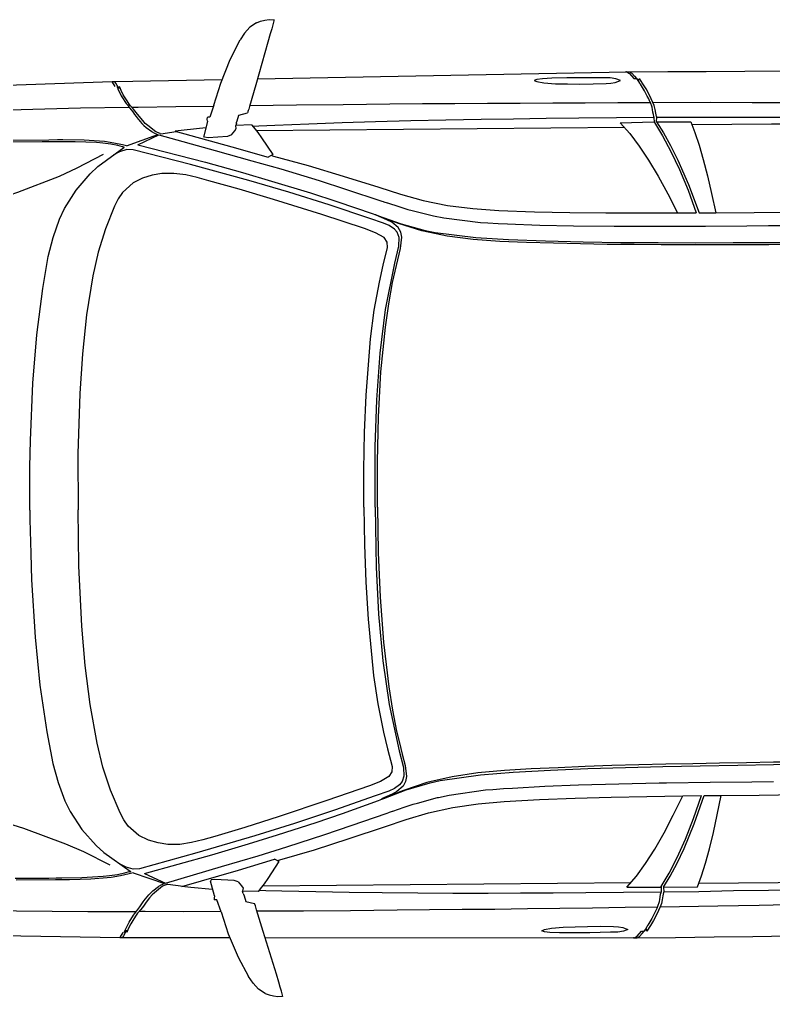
# Model space of a CAD drawing. Header units: inches. Extents: x 13 to 261, y -112 to -47.
# Drawn here: x 184.46 to 186.058, y -76.498 to -74.429 of the extents above; entities that cross this region are included whole.
import ezdxf

# ---------------------------------------------------------------- set-up
doc = ezdxf.new("R2010")
doc.units = ezdxf.units.IN
doc.header["$MEASUREMENT"] = 0

msp = doc.modelspace()

# ---------------------------------------------------------------- linework, layer by layer
at = {"linetype": 'Continuous'}
for p, q in [((184.9643, -74.5542), (185.7467, -74.5397)), ((185.7467, -74.5397), (185.7492, -74.5396)), ((185.7492, -74.5396), (185.7497, -74.5396)), ((184.4054, -74.5687), (184.6564, -74.5599)), ((184.6564, -74.5599), (184.6619, -74.5599)), ((184.6574, -74.5614), (184.6564, -74.5599)), ((184.663, -74.5703), (184.6574, -74.5614)), ((184.6599, -74.5599), (184.6604, -74.5599)), ((184.6619, -74.5599), (184.8894, -74.5558)), ((185.7619, -74.5535), (185.7679, -74.5535)), ((185.7714, -74.5584), (185.7734, -74.5534)), ((184.8718, -74.6105), (184.8636, -74.6356)), ((184.925, -74.6315), (184.943, -74.6263)), ((184.9449, -74.6218), (184.943, -74.6263)), ((184.8586, -74.6441), (184.8504, -74.6757)), ((184.8591, -74.6356), (184.8581, -74.6361)), ((184.8636, -74.6356), (184.8591, -74.6356)), ((184.9197, -74.6486), (184.9182, -74.6536)), ((185.8097, -74.6456), (185.8106, -74.6356)), ((185.8097, -74.6456), (185.8822, -74.6454)), ((184.7599, -74.671), (184.7923, -74.6662)), ((184.9517, -74.6518), (184.9182, -74.6536)), ((184.9613, -74.6637), (185.7418, -74.6567)), ((184.6871, -74.6961), (184.7534, -74.6725)), ((184.9094, -74.6731), (184.9009, -74.6762)), ((184.6796, -74.6982), (184.6821, -74.6992)), ((184.6811, -74.6997), (184.6821, -74.6992)), ((184.5825, -74.7431), (184.6383, -74.7141)), ((185.2307, -74.8143), (185.2322, -74.8148)), ((185.2129, -74.8414), (185.2144, -74.8419)), ((185.8544, -74.8382), (185.8939, -74.8383)), ((185.8999, -74.8383), (185.9354, -74.838)), ((185.8655, -76.0732), (185.905, -76.0723)), ((185.911, -76.0722), (185.9465, -76.0719)), ((185.224, -76.0814), (185.2255, -76.0809)), ((185.2423, -76.1082), (185.2437, -76.1077)), ((184.5955, -76.191), (184.6517, -76.219)), ((184.6934, -76.2341), (184.6958, -76.2331)), ((184.6948, -76.2326), (184.6958, -76.2331)), ((184.7009, -76.2361), (184.7676, -76.2585)), ((184.7741, -76.2599), (184.8066, -76.2641)), ((184.8733, -76.285), (184.8645, -76.2536)), ((184.9236, -76.2551), (184.915, -76.2522)), ((184.9756, -76.2636), (185.7561, -76.2566)), ((184.9343, -76.2795), (184.9327, -76.2745)), ((184.9662, -76.2757), (184.9327, -76.2745)), ((185.8242, -76.2665), (185.8967, -76.2654)), ((185.8242, -76.2665), (185.8253, -76.2765)), ((184.8739, -76.2935), (184.8729, -76.293)), ((184.8784, -76.2935), (184.8739, -76.2935)), ((184.8871, -76.3184), (184.8784, -76.2935)), ((184.9399, -76.2964), (184.958, -76.3013)), ((184.96, -76.3058), (184.958, -76.3013)), ((184.679, -76.3623), (184.6736, -76.3713)), ((185.778, -76.3594), (185.784, -76.3594)), ((185.7875, -76.3544), (185.7895, -76.3593)), ((184.4215, -76.3686), (184.6726, -76.3728)), ((184.6736, -76.3713), (184.6726, -76.3728)), ((184.6726, -76.3728), (184.6781, -76.3728)), ((184.6761, -76.3728), (184.6766, -76.3728)), ((184.6781, -76.3728), (184.9056, -76.3728)), ((184.9806, -76.3731), (185.7631, -76.3736)), ((185.7631, -76.3736), (185.7656, -76.3736)), ((185.7656, -76.3736), (185.7661, -76.3736))]:
    msp.add_line(p, q, dxfattribs=at)
for points in [[(184.9623, -74.4357), (184.9484, -74.4453), (184.937, -74.4579), (184.9276, -74.472)], [(184.9987, -74.4293), (184.9992, -74.4288), (184.9987, -74.4313), (184.9983, -74.4343), (184.9968, -74.4399), (184.9944, -74.4484), (184.9915, -74.4589), (184.9866, -74.4765), (184.9735, -74.5216), (184.9605, -74.5672), (184.9474, -74.6128), (184.9459, -74.6188), (184.9449, -74.6218)], [(184.9623, -74.4357), (184.9708, -74.4326), (184.9797, -74.4305), (184.9892, -74.4289), (184.9987, -74.4293)], [(184.8718, -74.6105), (184.8864, -74.5634), (184.9065, -74.5137), (184.9276, -74.472)], [(185.7467, -74.5397), (185.7528, -74.5431), (185.7619, -74.5535)], [(185.7492, -74.5396), (185.7522, -74.5396), (185.8337, -74.5389), (185.9152, -74.5386), (185.9972, -74.5379), (186.0767, -74.5377), (186.1562, -74.5375), (186.2352, -74.5378), (186.3147, -74.5376), (186.3943, -74.5379), (186.4738, -74.5386), (186.5533, -74.5394)], [(185.7492, -74.5396), (185.7507, -74.5396), (185.7517, -74.5396), (185.7527, -74.5396)], [(185.7527, -74.5396), (185.7573, -74.5426), (185.7633, -74.5485), (185.7714, -74.5584)], [(184.6705, -74.5738), (184.67, -74.5738), (184.6644, -74.5633), (184.6619, -74.5599)], [(185.7332, -74.5578), (185.7239, -74.5544), (185.7114, -74.5525), (185.6964, -74.5521), (185.6523, -74.552), (185.6198, -74.5523), (185.5879, -74.5531), (185.5679, -74.5543), (185.5564, -74.5559), (185.5507, -74.5582)], [(185.5507, -74.5582), (185.5564, -74.5604), (185.5709, -74.5632), (185.596, -74.565), (185.6215, -74.5653), (185.6475, -74.5655), (185.6755, -74.5653), (185.703, -74.564), (185.713, -74.5635), (185.7224, -74.5619), (185.7332, -74.5578)], [(185.8046, -74.6361), (185.8041, -74.6341), (185.8031, -74.6302), (185.802, -74.6252), (185.802, -74.6242), (185.8015, -74.6202), (185.8004, -74.6147), (185.7968, -74.6047), (185.7968, -74.6042), (185.7958, -74.6027), (185.7948, -74.6007), (185.7933, -74.5967), (185.7902, -74.5908), (185.7841, -74.5798), (185.7755, -74.5659), (185.775, -74.5649), (185.774, -74.5634), (185.7734, -74.5624), (185.7679, -74.5535)], [(185.8106, -74.6356), (185.8101, -74.6341), (185.8096, -74.6341), (185.808, -74.6271), (185.807, -74.6191), (185.8049, -74.6111), (185.8023, -74.6042), (185.7947, -74.5887), (185.7876, -74.5758), (185.781, -74.5653), (185.7734, -74.5534)], [(184.666, -74.5703), (184.6675, -74.5738), (184.6685, -74.5763), (184.6767, -74.5922), (184.6863, -74.6066), (184.6888, -74.6096)], [(184.67, -74.5733), (184.6705, -74.5748), (184.671, -74.5723)], [(184.6715, -74.5703), (184.671, -74.5723), (184.6705, -74.5738)], [(184.7584, -74.6705), (184.7488, -74.6666), (184.7317, -74.6532), (184.7267, -74.6488), (184.7211, -74.6428), (184.7135, -74.6334), (184.7075, -74.6255), (184.7019, -74.6185), (184.6948, -74.6106), (184.6918, -74.6066), (184.6867, -74.5991), (184.6801, -74.5882), (184.6756, -74.5792), (184.6725, -74.5723), (184.6715, -74.5703)], [(184.9483, -74.6108), (185.0468, -74.6094), (185.1458, -74.6085), (185.2448, -74.6076), (185.3138, -74.607), (185.3828, -74.6064), (185.4518, -74.6058), (185.5208, -74.6057), (185.5898, -74.6051), (185.6588, -74.6049), (185.7278, -74.6048), (185.7968, -74.6042)], [(185.8023, -74.6042), (185.9243, -74.6041), (186.0123, -74.6043), (186.1003, -74.6045), (186.1818, -74.6048), (186.2634, -74.6055), (186.3579, -74.6062), (186.4529, -74.6078), (186.5809, -74.6102), (186.6639, -74.6115), (186.7474, -74.6127), (186.8304, -74.614)], [(183.4082, -74.7086), (183.4221, -74.7035), (183.4371, -74.6988), (183.4655, -74.6921), (183.4655, -74.6921), (183.468, -74.6915), (183.476, -74.69), (183.4925, -74.6868), (183.5339, -74.6795), (183.5773, -74.6731), (183.6618, -74.6623), (183.7532, -74.653), (183.8221, -74.6474), (183.8916, -74.6423), (183.9775, -74.637), (184.064, -74.6327), (184.1505, -74.6289), (184.223, -74.6263), (184.2949, -74.6241), (184.3669, -74.622), (184.4384, -74.6199), (184.5139, -74.6182), (184.5894, -74.616), (184.6919, -74.6141)], [(184.6888, -74.6096), (184.6934, -74.6156), (184.7, -74.624), (184.704, -74.63), (184.707, -74.6345)], [(184.6984, -74.6145), (184.7004, -74.6145), (184.7114, -74.6144), (184.7914, -74.6127), (184.8714, -74.612)], [(184.707, -74.6345), (184.7116, -74.6399), (184.7126, -74.6409)], [(184.7126, -74.6409), (184.7156, -74.6449), (184.7192, -74.6488), (184.7237, -74.6533), (184.7283, -74.6573), (184.7403, -74.6662), (184.7413, -74.6667), (184.7464, -74.6696), (184.7534, -74.6725)], [(184.8586, -74.6441), (184.8576, -74.6396), (184.8581, -74.6361)], [(184.9197, -74.6486), (184.9202, -74.6471), (184.9211, -74.6435), (184.9245, -74.6315)], [(184.9542, -74.6547), (184.9672, -74.6541), (185.0012, -74.6528), (185.0732, -74.6497), (185.1437, -74.6471), (185.2142, -74.6449), (185.2891, -74.6428), (185.3636, -74.6411), (185.4381, -74.6399), (185.5071, -74.6388), (185.5761, -74.6377), (185.6451, -74.6371), (185.7251, -74.6364), (185.8046, -74.6356)], [(185.7327, -74.6473), (185.8042, -74.6456), (185.8052, -74.6471), (185.8046, -74.6356)], [(185.7327, -74.6473), (185.7529, -74.6701), (185.7731, -74.6969), (185.7929, -74.7267), (185.8132, -74.7606), (185.8336, -74.7979), (185.8544, -74.8382)], [(185.8052, -74.6471), (185.8225, -74.675), (185.8403, -74.7083), (185.8586, -74.7467), (185.8765, -74.79), (185.8939, -74.8383)], [(185.8097, -74.6456), (185.8244, -74.6685), (185.8396, -74.6958), (185.8549, -74.7267), (185.8774, -74.7785), (185.8999, -74.8383)], [(185.8106, -74.6356), (185.8846, -74.6354), (185.9581, -74.6358), (186.0321, -74.6356), (186.1061, -74.6359), (186.1801, -74.6368), (186.2541, -74.6371), (186.3281, -74.638), (186.4022, -74.6393), (186.4762, -74.6406), (186.5502, -74.642), (186.6242, -74.6438), (186.6982, -74.6456), (186.7718, -74.648), (186.8458, -74.6503)], [(185.8822, -74.6454), (185.8909, -74.6684), (185.9001, -74.6948), (185.9089, -74.7252), (185.9177, -74.7596), (185.9266, -74.7971), (185.9354, -74.838)], [(184.8548, -74.6581), (184.8088, -74.663), (184.7898, -74.6652)], [(184.7898, -74.6652), (184.9101, -74.6981), (184.9873, -74.72)], [(184.9094, -74.6731), (184.9163, -74.6646), (184.9193, -74.6596), (184.9182, -74.6541), (184.9182, -74.6536)], [(184.9517, -74.6518), (184.9593, -74.6612), (184.9649, -74.6682), (184.973, -74.6791), (184.9968, -74.7144), (184.9873, -74.72)], [(186.4738, -74.6517), (186.3898, -74.6509), (186.3053, -74.6507), (186.2213, -74.6504), (186.1372, -74.6502), (186.0532, -74.6504), (185.9692, -74.6512), (185.8853, -74.6519)], [(184.6796, -74.6982), (184.6781, -74.6982), (184.6686, -74.6958), (184.6536, -74.6929), (184.637, -74.6906), (184.6235, -74.6892), (184.578, -74.6876), (184.536, -74.6875), (184.524, -74.6876), (184.508, -74.6877), (184.437, -74.6889)], [(184.6871, -74.6961), (184.6786, -74.6942), (184.66, -74.6904), (184.64, -74.6871), (184.597, -74.6844), (184.552, -74.6838), (184.5405, -74.6839), (184.5225, -74.6841), (184.439, -74.6849)], [(184.7111, -74.6944), (184.7554, -74.673), (184.8747, -74.706), (184.9524, -74.7278), (185.0136, -74.7452), (185.0948, -74.77), (185.1509, -74.788), (185.2277, -74.8133), (185.2307, -74.8143)], [(184.7584, -74.6705), (184.7594, -74.671), (184.7599, -74.671)], [(184.9009, -74.6762), (184.86, -74.6791), (184.8519, -74.6782), (184.8504, -74.6757)], [(184.482, -75.468), (184.4818, -75.448), (184.4822, -75.376), (184.4832, -75.3205), (184.4886, -75.1989), (184.4967, -75.0969), (184.5093, -74.9982), (184.5212, -74.9306), (184.5313, -74.8905), (184.545, -74.8514), (184.5558, -74.8288), (184.5804, -74.7901), (184.6101, -74.7553), (184.626, -74.7402), (184.6811, -74.6997)], [(184.7007, -74.7045), (184.6872, -74.7041), (184.6722, -74.7088), (184.6588, -74.7161)], [(185.2135, -75.4615), (185.2138, -75.334), (185.2169, -75.2344), (185.224, -75.1354), (185.2357, -75.0432), (185.2553, -74.9446), (185.264, -74.909), (185.2644, -74.8905), (185.2603, -74.8795), (185.2547, -74.8726), (185.2436, -74.8652), (185.2316, -74.8598), (185.2025, -74.85), (185.1162, -74.8213), (185.0305, -74.7946), (184.9463, -74.7698), (184.8225, -74.7359), (184.7007, -74.7045)], [(184.7111, -74.6944), (184.8544, -74.7311), (184.9326, -74.7529), (184.9943, -74.7709), (185.0765, -74.7962), (185.1327, -74.8142), (185.2094, -74.84), (185.2129, -74.8414)], [(184.9928, -74.7164), (184.9983, -74.7179), (185.072, -74.7382), (185.1462, -74.7605), (185.2214, -74.7839), (185.2675, -74.7985), (185.3152, -74.812), (185.3668, -74.8226), (185.4203, -74.8291), (185.4759, -74.8331), (185.5509, -74.8359), (185.6264, -74.8377), (185.7024, -74.8381), (185.7784, -74.8384), (185.8544, -74.8382)], [(183.2514, -75.1359), (183.2624, -75.1279), (183.2813, -75.1202), (183.3053, -75.112), (183.3746, -75.0914), (183.4404, -75.0738), (183.5068, -75.0557), (183.5736, -75.0371), (183.6409, -75.0185), (183.7083, -74.9999), (183.7776, -74.9813), (183.8474, -74.9627), (183.9168, -74.944), (183.9866, -74.9259), (184.057, -74.9078), (184.1238, -74.8907), (184.1907, -74.8731), (184.2575, -74.8555), (184.3243, -74.8369), (184.3907, -74.8168), (184.4565, -74.7947), (184.5452, -74.7604), (184.5825, -74.7431)], [(185.19, -75.4617), (185.1898, -75.3827), (185.191, -75.3032), (185.1943, -75.2241), (185.2038, -75.105), (185.2117, -75.0445), (185.2227, -74.9849), (185.2227, -74.9849), (185.2309, -74.9488), (185.2395, -74.9117), (185.2389, -74.9002), (185.2324, -74.8908), (185.2143, -74.8804), (185.1912, -74.8716), (185.1004, -74.8419), (184.9986, -74.8099), (184.9254, -74.788), (184.8613, -74.7701), (184.8362, -74.7633), (184.8122, -74.758), (184.7871, -74.7547), (184.7616, -74.755), (184.7412, -74.7587), (184.7207, -74.7648), (184.7008, -74.775), (184.678, -74.7952), (184.6691, -74.8088), (184.6617, -74.8239), (184.6422, -74.872), (184.6271, -74.9212), (184.6156, -74.9718), (184.6023, -75.0544), (184.5935, -75.137), (184.5878, -75.2205), (184.5839, -75.3486), (184.5845, -75.4671)], [(185.2322, -74.8148), (185.2392, -74.8172), (185.2397, -74.8172), (185.2638, -74.825), (185.2828, -74.8308), (185.2923, -74.8332), (185.3344, -74.8439), (185.337, -74.8443), (185.3595, -74.8486), (185.4366, -74.8584), (185.4521, -74.8593), (185.4746, -74.8606), (185.4941, -74.8614), (185.5626, -74.8643), (185.6342, -74.8657), (185.7197, -74.8664), (185.8047, -74.8666), (185.8202, -74.8665), (185.9132, -74.8662), (186.0012, -74.8654), (186.0472, -74.865)], [(186.0472, -74.865), (186.0777, -74.8647), (186.0782, -74.8647), (186.1822, -74.8638), (186.1997, -74.8631), (186.3076, -74.8606), (186.3471, -74.8593), (186.3701, -74.8581), (186.456, -74.8503), (186.469, -74.8487), (186.5599, -74.8299), (186.5669, -74.8278), (186.6541, -74.8), (186.6596, -74.798), (186.6601, -74.798)], [(185.9354, -74.838), (186.0164, -74.8373), (186.0979, -74.837), (186.1789, -74.8358), (186.2599, -74.8341), (186.3414, -74.8318)], [(185.2144, -74.8419), (185.2209, -74.8444), (185.2686, -74.8614), (185.3197, -74.8755), (185.3408, -74.8798), (185.4269, -74.8905), (185.4959, -74.8949), (185.5749, -74.8977), (185.6545, -74.8995), (185.734, -74.9008), (185.8135, -74.9011), (185.8925, -74.9014), (185.972, -74.9012), (186.0475, -74.901)], [(186.0475, -74.906), (185.9905, -74.906), (185.9335, -74.906), (185.8765, -74.906), (185.8195, -74.906), (185.7625, -74.9055), (185.7055, -74.905), (185.6485, -74.904), (185.5915, -74.9026), (185.5345, -74.9011), (185.4779, -74.8986), (185.4214, -74.8946), (185.3663, -74.8876), (185.3127, -74.8765), (185.2631, -74.8605), (185.2159, -74.8434)], [(185.2185, -75.4614), (185.2185, -75.4609), (185.2186, -75.3659), (185.2186, -75.3654), (185.2208, -75.2704), (185.2259, -75.1748), (185.2356, -75.0802), (185.2426, -75.0307), (185.2507, -74.9861), (185.256, -74.9616), (185.2618, -74.9375), (185.2676, -74.9135), (185.2699, -74.8899), (185.2678, -74.879), (185.2622, -74.8695), (185.2491, -74.8581), (185.2385, -74.8527), (185.2159, -74.8434)], [(186.0475, -74.901), (186.131, -74.9007)], [(186.105, -74.9055), (186.0475, -74.906)], [(184.482, -75.468), (184.4822, -75.488), (184.4838, -75.56), (184.4858, -75.6155), (184.4934, -75.7369), (184.5033, -75.8388), (184.5177, -75.9372), (184.5308, -76.0046), (184.5417, -76.0445), (184.556, -76.0834), (184.5672, -76.1058), (184.5925, -76.144), (184.6229, -76.1783), (184.639, -76.1931), (184.6948, -76.2326)], [(185.19, -75.4617), (185.1912, -75.5407), (185.1939, -75.6201), (185.1986, -75.6991), (185.2102, -75.818), (185.2192, -75.8784), (185.2312, -75.9378), (185.2312, -75.9378), (185.2401, -75.9737), (185.2494, -76.0107), (185.249, -76.0222), (185.2426, -76.0317), (185.2247, -76.0424), (185.2017, -76.0516), (185.1115, -76.0829), (185.0103, -76.1168), (184.9375, -76.14), (184.8737, -76.159), (184.8488, -76.1663), (184.8248, -76.172), (184.7998, -76.1757), (184.7743, -76.1759), (184.7538, -76.1726), (184.7333, -76.1668), (184.7132, -76.157), (184.69, -76.1372), (184.6809, -76.1238), (184.6732, -76.1088), (184.6528, -76.061), (184.6369, -76.0121), (184.6244, -75.9617), (184.6097, -75.8794), (184.5994, -75.797), (184.5922, -75.7135), (184.5861, -75.5856), (184.5845, -75.4671)], [(185.2135, -75.4615), (185.2161, -75.5889), (185.221, -75.6884), (185.2299, -75.7873), (185.2432, -75.8792), (185.2646, -75.9775), (185.2739, -76.0129), (185.2746, -76.0314), (185.2707, -76.0425), (185.2652, -76.0495), (185.2543, -76.0571), (185.2423, -76.0627), (185.2134, -76.073), (185.1277, -76.1033), (185.0425, -76.1315), (184.9587, -76.1578), (184.8355, -76.1939), (184.7143, -76.2275)], [(185.2185, -75.4614), (185.2185, -75.4619), (185.2203, -75.5569), (185.2203, -75.5574), (185.2242, -75.6524), (185.231, -75.7478), (185.2424, -75.8422), (185.2503, -75.8916), (185.2592, -75.9361), (185.2649, -75.9605), (185.2711, -75.9845), (185.2774, -76.0084), (185.2801, -76.0319), (185.2782, -76.0429), (185.2728, -76.0525), (185.2599, -76.0641), (185.2494, -76.0697), (185.227, -76.0794)], [(183.2575, -75.8221), (183.2687, -75.8299), (183.2878, -75.8372), (183.3118, -75.845), (183.3815, -75.8644), (183.4476, -75.8808), (183.5143, -75.8977), (183.5815, -75.9151), (183.6491, -75.9325), (183.7168, -75.9499), (183.7864, -75.9672), (183.8566, -75.9846), (183.9263, -76.002), (183.9964, -76.0189), (184.0671, -76.0357), (184.1342, -76.0516), (184.2014, -76.068), (184.2685, -76.0844), (184.3357, -76.1018), (184.4023, -76.1207), (184.4685, -76.1417), (184.5578, -76.1744), (184.5955, -76.191)], [(185.2255, -76.0809), (185.232, -76.0783), (185.2793, -76.0604), (185.3302, -76.0454), (185.3512, -76.0408), (185.437, -76.0285), (185.506, -76.0229), (185.585, -76.0187), (185.6644, -76.0154), (185.7439, -76.0127), (185.8234, -76.011), (185.9024, -76.0093), (185.9819, -76.0081), (186.0574, -76.0069)], [(186.0573, -76.0019), (186.0003, -76.0029), (185.9433, -76.004), (185.8864, -76.005), (185.8294, -76.006), (185.7724, -76.0075), (185.7154, -76.009), (185.6584, -76.011), (185.6014, -76.0135), (185.5444, -76.016), (185.488, -76.0195), (185.4315, -76.0245), (185.3766, -76.0325), (185.3232, -76.0445), (185.2738, -76.0614), (185.227, -76.0794)], [(186.1148, -76.0014), (186.0573, -76.0019)], [(186.0574, -76.0069), (186.1409, -76.0057)], [(185.2437, -76.1077), (185.2507, -76.1052), (185.2512, -76.1051), (185.2752, -76.0969), (185.2941, -76.0908), (185.3036, -76.0882), (185.3455, -76.0768), (185.348, -76.0763), (185.3704, -76.0716), (185.4473, -76.0604), (185.4628, -76.0593), (185.4853, -76.0576), (185.5048, -76.0564), (185.5733, -76.0523), (185.6447, -76.0496), (185.7302, -76.0474), (185.8152, -76.0456), (185.8307, -76.0455), (185.9237, -76.0441), (186.0117, -76.0433), (186.0577, -76.0429)], [(185.0062, -76.2103), (185.0116, -76.2088), (185.085, -76.1871), (185.1587, -76.1635), (185.2335, -76.1388), (185.2794, -76.1234), (185.3268, -76.109), (185.3782, -76.0975), (185.4316, -76.09), (185.4871, -76.085), (185.562, -76.0809), (185.6375, -76.0777), (185.7135, -76.076), (185.7895, -76.0743), (185.8655, -76.0732)], [(185.7472, -76.2662), (185.767, -76.243), (185.7867, -76.2159), (185.806, -76.1857), (185.8257, -76.1515), (185.8453, -76.1138), (185.8655, -76.0732)], [(185.8197, -76.2651), (185.8364, -76.2369), (185.8536, -76.2033), (185.8713, -76.1646), (185.8884, -76.1209), (185.905, -76.0723)], [(185.8242, -76.2665), (185.8385, -76.2434), (185.8532, -76.2158), (185.868, -76.1846), (185.8895, -76.1324), (185.911, -76.0722)], [(185.8967, -76.2654), (185.905, -76.2423), (185.9137, -76.2157), (185.922, -76.1852), (185.9302, -76.1506), (185.9383, -76.113), (185.9465, -76.0719)], [(185.9465, -76.0719), (186.0275, -76.0712), (186.1089, -76.07), (186.1899, -76.0697), (186.271, -76.07), (186.3525, -76.0708)], [(184.7249, -76.2374), (184.8675, -76.1981), (184.9453, -76.1749), (185.0067, -76.1558), (185.0884, -76.1291), (185.1443, -76.1101), (185.2205, -76.0829), (185.224, -76.0814)], [(184.7249, -76.2374), (184.7696, -76.258), (184.8883, -76.2229), (184.9656, -76.1997), (185.0264, -76.1812), (185.1072, -76.1549), (185.163, -76.1359), (185.2393, -76.1093), (185.2423, -76.1082)], [(184.7143, -76.2275), (184.7008, -76.2281), (184.6858, -76.2237), (184.6722, -76.2166)], [(184.8041, -76.2652), (184.9238, -76.2301), (185.0006, -76.2069)], [(184.9662, -76.2757), (184.9737, -76.2661), (184.9791, -76.2591), (184.987, -76.248), (185.0102, -76.2123), (185.0006, -76.2069)], [(184.6934, -76.2341), (184.6919, -76.2342), (184.6824, -76.2367), (184.6674, -76.2399), (184.6509, -76.2425), (184.6374, -76.2441), (184.592, -76.2466), (184.55, -76.2474), (184.538, -76.2475), (184.522, -76.2477), (184.451, -76.2478)], [(184.7009, -76.2361), (184.6924, -76.2382), (184.6739, -76.2423), (184.654, -76.246), (184.611, -76.2494), (184.566, -76.2508), (184.5545, -76.2509), (184.5365, -76.251), (184.453, -76.2518)], [(183.4219, -76.2465), (183.436, -76.2514), (183.451, -76.2558), (183.4796, -76.262), (183.4796, -76.262), (183.4821, -76.2625), (183.4901, -76.2639), (183.5066, -76.2668), (183.5482, -76.2734), (183.5917, -76.279), (183.6763, -76.2882), (183.7679, -76.2959), (183.8369, -76.3003), (183.9065, -76.3042), (183.9925, -76.3079), (184.079, -76.3106), (184.1655, -76.3129), (184.2381, -76.3142), (184.3101, -76.3151), (184.3821, -76.3159), (184.4536, -76.3168), (184.5291, -76.3171), (184.6046, -76.3179), (184.7071, -76.318)], [(184.7726, -76.2604), (184.7631, -76.2645), (184.7463, -76.2782), (184.7413, -76.2827), (184.7358, -76.2888), (184.7284, -76.2983), (184.7225, -76.3064), (184.7171, -76.3134), (184.7101, -76.3215), (184.7072, -76.3255), (184.7022, -76.3331), (184.6958, -76.3441), (184.6914, -76.3532), (184.6885, -76.3602), (184.6875, -76.3622)], [(184.7274, -76.2908), (184.7303, -76.2868), (184.7338, -76.2828), (184.7383, -76.2782), (184.7427, -76.2742), (184.7546, -76.2651), (184.7556, -76.2646), (184.7606, -76.2615), (184.7676, -76.2585)], [(184.7726, -76.2604), (184.7736, -76.2599), (184.7741, -76.2599)], [(184.915, -76.2522), (184.874, -76.25), (184.866, -76.2511), (184.8645, -76.2536)], [(184.9236, -76.2551), (184.9306, -76.2635), (184.9337, -76.2685), (184.9327, -76.274), (184.9327, -76.2745)], [(185.8253, -76.2765), (185.8993, -76.2754), (185.9728, -76.2737), (186.0468, -76.2725), (186.1207, -76.2709), (186.1947, -76.2687), (186.2687, -76.2671), (186.3427, -76.2649), (186.4167, -76.2622), (186.4907, -76.2596), (186.5646, -76.2569), (186.6386, -76.2537), (186.7126, -76.2506), (186.7861, -76.2469), (186.86, -76.2433)], [(186.4881, -76.2486), (186.4041, -76.2508), (186.3196, -76.2526), (186.2356, -76.2543), (186.1516, -76.2561), (186.0676, -76.2574), (185.9836, -76.2581), (185.8996, -76.2589)], [(184.8692, -76.2711), (184.8232, -76.267), (184.8041, -76.2652)], [(184.9343, -76.2795), (184.9348, -76.281), (184.9358, -76.2845), (184.9394, -76.2964)], [(184.9687, -76.2727), (184.9817, -76.2731), (185.0157, -76.2738), (185.0877, -76.2756), (185.1583, -76.277), (185.2288, -76.2779), (185.3038, -76.2787), (185.3783, -76.279), (185.4528, -76.2789), (185.5218, -76.2787), (185.5908, -76.2786), (185.6598, -76.278), (185.7398, -76.2773), (185.8193, -76.2766)], [(185.7472, -76.2662), (185.8187, -76.2666), (185.8197, -76.2651), (185.8193, -76.2766)], [(185.8193, -76.2761), (185.8188, -76.2781), (185.8178, -76.2821), (185.8169, -76.2871), (185.8169, -76.2881), (185.8164, -76.2921), (185.8155, -76.2976), (185.8121, -76.3076), (185.8121, -76.3081), (185.8111, -76.3096), (185.8101, -76.3117), (185.8086, -76.3157), (185.8057, -76.3217), (185.7998, -76.3328), (185.7914, -76.3468), (185.7909, -76.3478), (185.7899, -76.3493), (185.7894, -76.3503), (185.784, -76.3594)], [(185.8253, -76.2765), (185.8248, -76.278), (185.8243, -76.278), (185.8229, -76.285), (185.8219, -76.2931), (185.82, -76.3011), (185.8176, -76.3081), (185.8102, -76.3237), (185.8033, -76.3367), (185.7969, -76.3473), (185.7895, -76.3593)], [(185.8176, -76.3081), (185.9396, -76.306), (186.0275, -76.3042), (186.1155, -76.3024), (186.197, -76.3007), (186.2785, -76.2985), (186.373, -76.2961), (186.468, -76.2928), (186.5959, -76.2881), (186.6789, -76.2854), (186.7624, -76.2826), (186.8454, -76.2799)], [(184.7041, -76.3226), (184.7086, -76.3165), (184.715, -76.308), (184.719, -76.3019), (184.7219, -76.2974)], [(184.7219, -76.2974), (184.7264, -76.2919), (184.7274, -76.2908)], [(184.8733, -76.285), (184.8724, -76.2895), (184.8729, -76.293)], [(184.682, -76.3623), (184.6835, -76.3587), (184.6844, -76.3562), (184.6923, -76.3402), (184.7017, -76.3256), (184.7041, -76.3226)], [(184.7136, -76.3175), (184.7156, -76.3174), (184.7266, -76.3174), (184.8066, -76.3176), (184.8866, -76.3169)], [(184.8871, -76.3184), (184.9025, -76.3653), (184.9235, -76.4146), (184.9454, -76.4559)], [(185.0172, -76.4973), (185.0177, -76.4978), (185.0172, -76.4953), (185.0167, -76.4923), (185.0151, -76.4868), (185.0126, -76.4783), (185.0095, -76.4678), (185.0043, -76.4504), (184.9904, -76.4055), (184.9765, -76.3601), (184.9626, -76.3147), (184.961, -76.3088), (184.96, -76.3058)], [(184.9636, -76.3167), (185.0621, -76.3163), (185.1611, -76.3155), (185.2601, -76.3146), (185.3291, -76.314), (185.3981, -76.3133), (185.4671, -76.3127), (185.5361, -76.3116), (185.6051, -76.311), (185.6741, -76.3099), (185.7431, -76.3088), (185.8121, -76.3081)], [(184.6865, -76.3587), (184.686, -76.3587), (184.6806, -76.3693), (184.6781, -76.3728)], [(184.686, -76.3592), (184.6865, -76.3577), (184.687, -76.3602)], [(184.6875, -76.3622), (184.687, -76.3602), (184.6865, -76.3587)], [(185.5668, -76.3585), (185.5725, -76.3563), (185.587, -76.3532), (185.6119, -76.3509), (185.6374, -76.3502), (185.6634, -76.3495), (185.6914, -76.3492), (185.7189, -76.35), (185.7289, -76.3504), (185.7385, -76.3518), (185.7493, -76.3557)], [(185.7493, -76.3557), (185.74, -76.3593), (185.7275, -76.3614), (185.7125, -76.362), (185.6685, -76.3629), (185.6361, -76.3632), (185.604, -76.363), (185.584, -76.3622), (185.5725, -76.3608), (185.5668, -76.3585)], [(185.7631, -76.3736), (185.7691, -76.37), (185.778, -76.3594)], [(185.7656, -76.3736), (185.7686, -76.3735), (185.8501, -76.3728), (185.9316, -76.3716), (186.0136, -76.3708), (186.0931, -76.3696), (186.1726, -76.3684), (186.2516, -76.3667), (186.3311, -76.3655), (186.4106, -76.3638), (186.4901, -76.3616), (186.5696, -76.3594)], [(185.7691, -76.3735), (185.7736, -76.3705), (185.7796, -76.3644), (185.7875, -76.3544)], [(185.7656, -76.3736), (185.7671, -76.3735), (185.7681, -76.3735), (185.7691, -76.3735)], [(184.9807, -76.4916), (184.9666, -76.4822), (184.955, -76.4698), (184.9454, -76.4559)], [(184.9807, -76.4916), (184.9892, -76.4945), (184.9982, -76.4964), (185.0077, -76.4978), (185.0172, -76.4973)]]:
    msp.add_lwpolyline(points, dxfattribs=at)
for p in [(185.7452, -74.5397), (185.7616, -76.3736)]:
    msp.add_point(p, dxfattribs=at)

doc.saveas('drawing.dxf')
